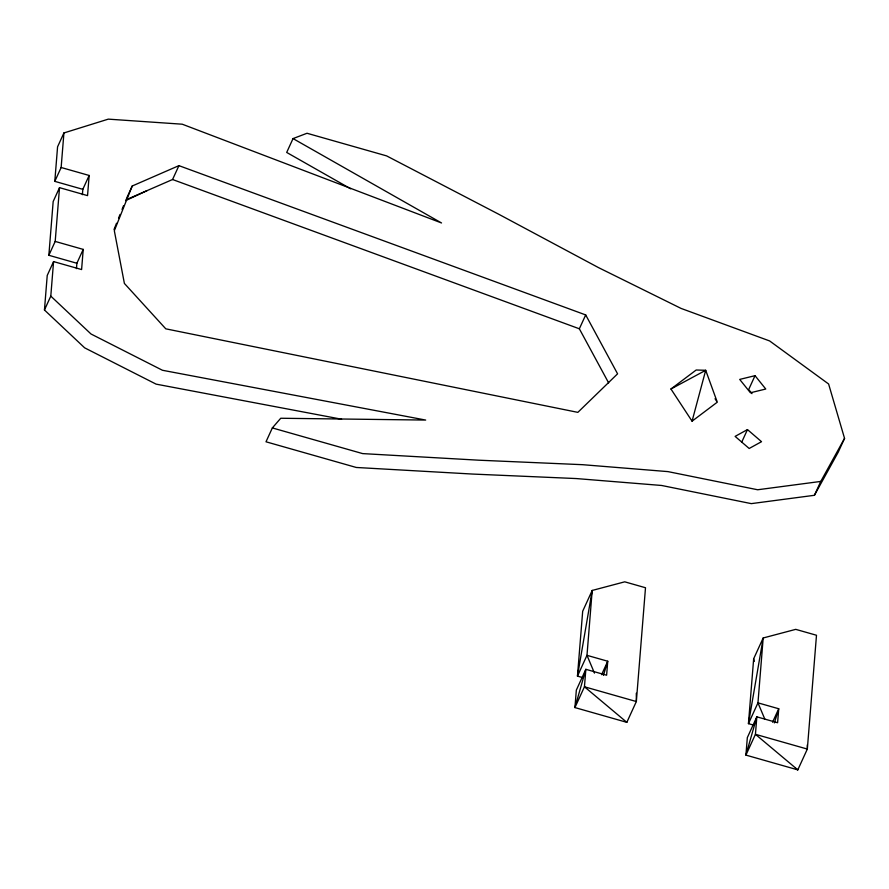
<?xml version="1.0" encoding="UTF-8"?>
<svg xmlns="http://www.w3.org/2000/svg" width="889" height="889" viewBox="0 0 889 889"><rect width="100%" height="100%" fill="white"/><g stroke="black" fill="none" stroke-linecap="round" stroke-linejoin="round"><path stroke-width="1.33" d="M341.598 419.219L156.108 384.137L84.666 347.855L44.45 309.994L47.228 275.446L53.573 261.588L81.599 269.556L83.222 249.398L55.196 241.43L59.519 187.657L87.544 195.624L89.167 175.466L61.141 167.499L63.919 132.95L108.291 119.137L182.256 124.204L441.533 222.972L293.037 138.584L286.691 152.441L350.677 188.801M76.443 268.634L76.876 263.255L48.851 255.287L53.173 201.525L59.519 187.657M82.388 194.702L82.821 189.324L54.796 181.356L57.574 146.818L63.919 132.95M44.45 309.994L50.795 296.126L53.573 261.588M764.929 719.379L757.961 702.855L748.449 723.646L763.184 637.98L757.961 702.855L778.731 708.755L777.597 722.735L756.839 716.834L747.327 737.626L745.915 755.105L797.811 769.863L807.334 749.071L816.491 635.257L795.733 629.356L763.184 637.98L753.661 658.771L748.449 723.646L753.639 725.124M692.064 421.175L705.699 370.291L696.176 370.013L670.951 389.004L692.064 421.175L717.29 402.184L705.699 370.291L670.951 389.004M603.409 675.407L607.743 661.238L586.984 655.337L592.196 590.452L624.745 581.828L645.503 587.74L636.346 701.543L626.834 722.335L574.927 707.577L576.339 690.108L585.851 669.317L606.62 675.218L607.743 661.238L601.586 674.684M774.386 722.924L778.731 708.755L772.563 722.212M114.014 229.529L116.526 223.25M118.537 218.216L120.037 214.449M122.049 209.426L123.56 205.659M132.228 186.001L114.325 230.74L124.393 283.435L165.787 328.83L577.85 412.363L617.577 373.825L585.695 314.928L178.922 165.643L132.228 186.001L126.46 198.603M54.796 181.356L61.141 167.499M48.851 255.287L55.196 241.43M82.821 189.324L89.167 175.466M76.876 263.255L83.222 249.398M125.882 199.858L172.566 179.511L178.922 165.643M50.795 296.126L91.011 333.997L162.454 370.269L425.687 420.064L280.735 418.252L272.345 427.931L266 441.789L356.289 467.47L472.348 474.048L576.283 478.56L661.627 485.472L751.316 503.63L814.424 495.295L838.205 452.223L844.55 438.366L828.604 383.992L769.63 340.943L681.096 308.427L598.486 267.6L498.485 214.116L386.593 155.886L307.016 133.261L293.037 138.584M608.632 382.881L579.35 328.786L585.695 314.928M755.028 375.669L739.704 379.414L750.438 392.771L765.762 389.026L755.028 375.669L748.682 389.538L751.983 393.638M741.704 442.189L747.471 429.587L761.529 441.689L749.171 448.478L735.114 436.388L747.471 429.587M814.424 495.295L820.769 481.427L844.55 438.366M125.571 200.636L146.929 190.691M820.769 481.427L757.661 489.761L667.972 471.615L582.628 464.691L478.693 460.191L362.645 453.601L272.345 427.931M582.651 677.596L577.461 676.129L582.684 611.243L592.196 590.452L577.461 676.129L586.984 655.337L594.474 673.129M172.566 179.511L579.35 328.786M795.522 768.396L797.811 769.863L755.439 734.314L756.839 716.834L745.915 755.105L755.439 734.314L807.334 749.071L807.323 744.904M626.834 722.335L584.451 686.786L585.851 669.317L574.927 707.577L584.451 686.786L636.346 701.543L636.313 693.209M715.034 398.728L716.545 401.028M753.661 658.771L754.25 661.438"/></g></svg>
